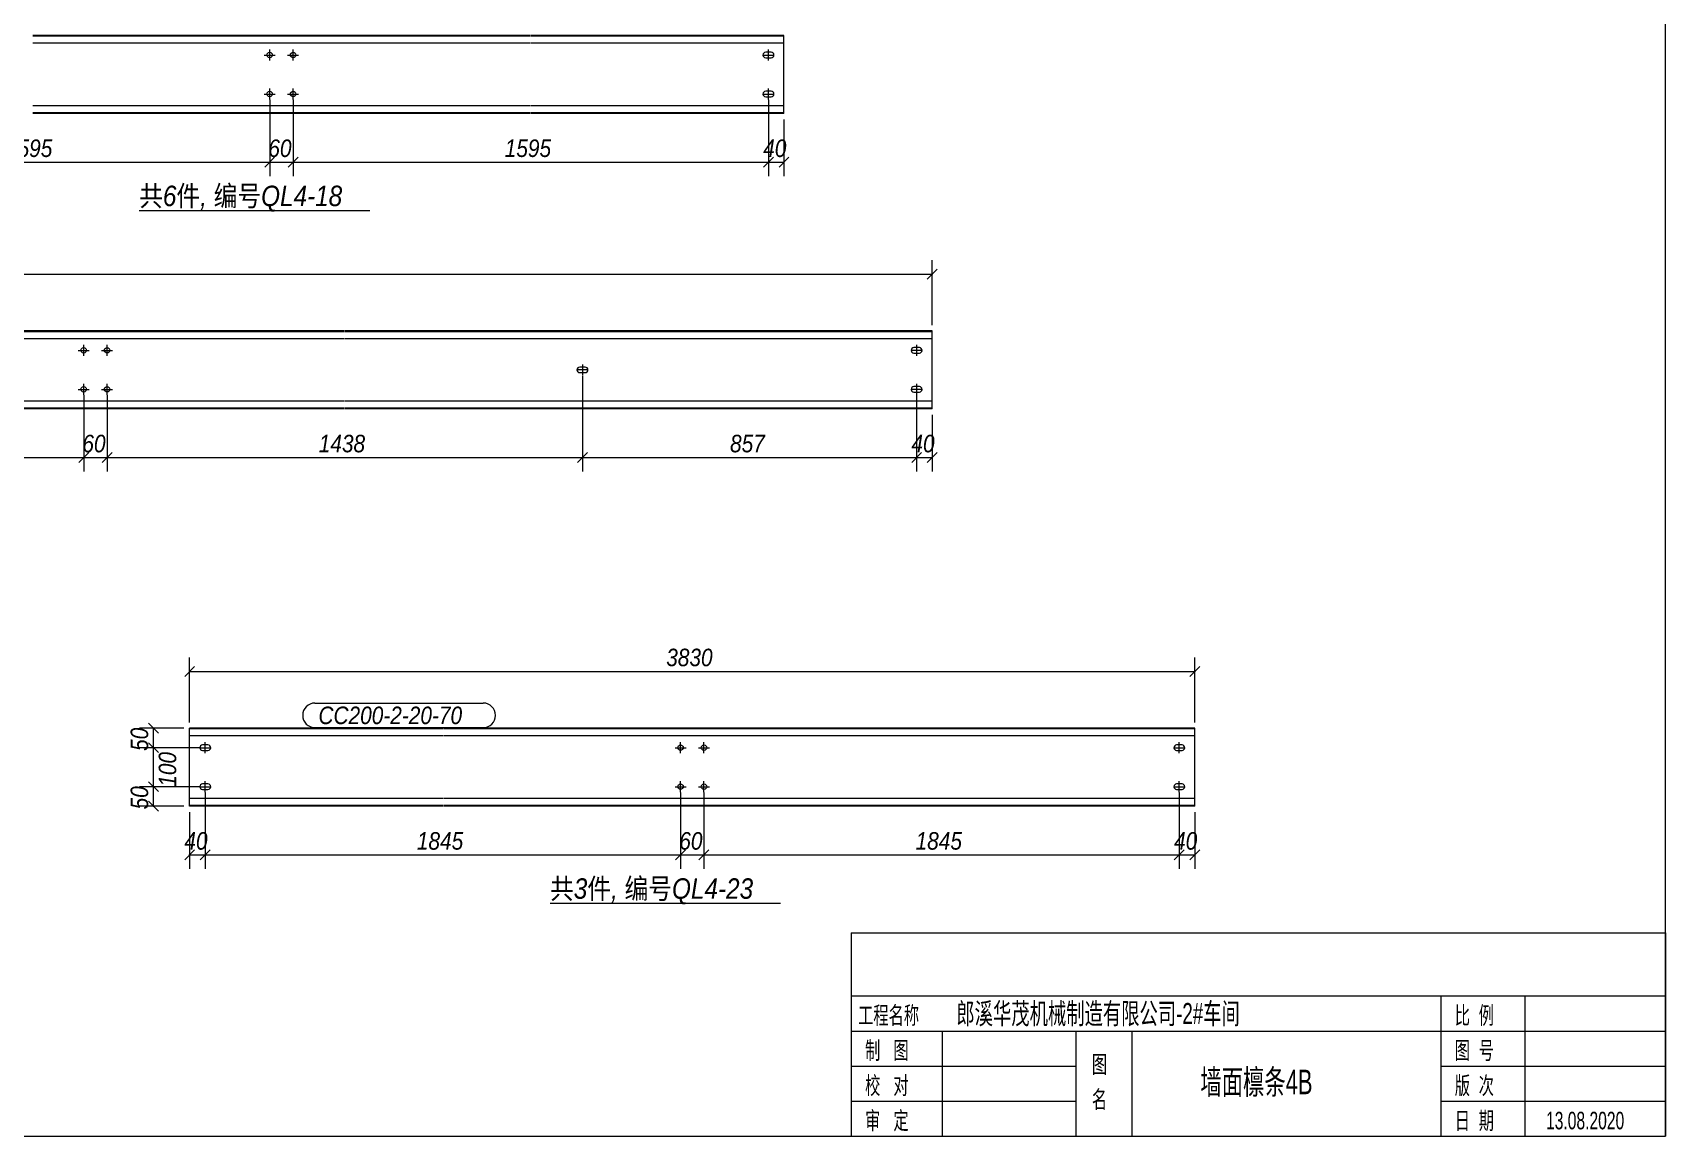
# Model space of a CAD drawing. Extents: x 857 to 4439, y -1249 to 4637.
# Drawn here: x 1763.7 to 2042.8, y 2156.9 to 2345.6 of the extents above; entities that cross this region are included whole.
import ezdxf

# ---------------------------------------------------------------- set-up
doc = ezdxf.new("R2010")
doc.units = 0
doc.header["$LTSCALE"] = 1000
doc.header["$MEASUREMENT"] = 0
doc.linetypes.add('XKITLINE00', pattern=[0])
doc.linetypes.add('XKITLINE02', pattern=[4, 2, -2])
for name, color, linetype, lineweight in [('Bolt', 7, 'Continuous', 0), ('DrawingSheet', 5, 'Continuous', 0), ('OtherObjectType', 1, 'Continuous', 0), ('Part', 2, 'Continuous', 0), ('PartMark', 3, 'Continuous', 0), ('Z-DIMENSIONS', 1, 'Continuous', 0)]:
    doc.layers.add(name, color=color, linetype=linetype, lineweight=lineweight)
doc.styles.add('Arial Italic', font='ariali.ttf')
doc.styles.add('宋体', font='arial.ttf')

# ---------------------------------------------------------------- blocks, each defined once
blk = doc.blocks.new('墙面檩条4B')
at = {"layer": 'Bolt', "color": 3, "linetype": 'XKITLINE00', "lineweight": 0}
for p, q in [((349.48, 189.91), (351.34, 189.91)), ((350.41, 188.97), (350.41, 190.84)), ((353.48, 189.91), (355.34, 189.91)), ((354.41, 188.97), (354.41, 190.84)), ((434.77, 190.09), (434.73, 189.91)), ((434.73, 189.91), (434.73, 189.91)), ((434.73, 189.91), (434.77, 189.73)), ((434.73, 189.91), (436.6, 189.91)), ((434.87, 190.24), (434.77, 190.09)), ((435.02, 190.34), (434.87, 190.24)), ((435.2, 190.37), (435.02, 190.34)), ((436.13, 190.37), (435.2, 190.37)), ((435.67, 188.97), (435.67, 190.84)), ((436.31, 190.34), (436.13, 190.37)), ((436.46, 190.24), (436.31, 190.34)), ((436.57, 190.09), (436.46, 190.24)), ((436.6, 189.91), (436.57, 190.09)), ((436.57, 189.73), (436.6, 189.91)), ((436.6, 189.91), (436.6, 189.91)), ((434.77, 189.73), (434.87, 189.58)), ((434.87, 189.58), (435.02, 189.48)), ((435.02, 189.48), (435.2, 189.44)), ((435.2, 189.44), (436.13, 189.44)), ((436.13, 189.44), (436.31, 189.48)), ((436.31, 189.48), (436.46, 189.58)), ((436.46, 189.58), (436.57, 189.73)), ((349.48, 183.24), (351.34, 183.24)), ((350.41, 182.31), (350.41, 184.17)), ((353.48, 183.24), (355.34, 183.24)), ((354.41, 182.31), (354.41, 184.17)), ((434.77, 183.42), (434.73, 183.24)), ((434.73, 183.24), (434.73, 183.24)), ((434.73, 183.24), (434.77, 183.06)), ((434.73, 183.24), (436.6, 183.24)), ((434.87, 183.57), (434.77, 183.42)), ((434.77, 183.06), (434.87, 182.91)), ((435.02, 183.67), (434.87, 183.57)), ((434.87, 182.91), (435.02, 182.81)), ((435.2, 183.71), (435.02, 183.67)), ((435.02, 182.81), (435.2, 182.77)), ((436.13, 183.71), (435.2, 183.71)), ((435.2, 182.77), (436.13, 182.77)), ((435.67, 182.31), (435.67, 184.17)), ((436.31, 183.67), (436.13, 183.71)), ((436.13, 182.77), (436.31, 182.81)), ((436.46, 183.57), (436.31, 183.67)), ((436.31, 182.81), (436.46, 182.91)), ((436.57, 183.42), (436.46, 183.57)), ((436.46, 182.91), (436.57, 183.06)), ((436.6, 183.24), (436.57, 183.42)), ((436.57, 183.06), (436.6, 183.24)), ((436.6, 183.24), (436.6, 183.24)), ((318.62, 138.47), (318.62, 140.34)), ((322.62, 138.47), (322.62, 140.34)), ((460.11, 139.58), (460.08, 139.4)), ((460.21, 139.73), (460.11, 139.58)), ((460.37, 139.84), (460.21, 139.73)), ((460.54, 139.87), (460.37, 139.84)), ((461.48, 139.87), (460.54, 139.87)), ((461.01, 140.34), (461.01, 138.47)), ((461.66, 139.84), (461.48, 139.87)), ((461.81, 139.73), (461.66, 139.84)), ((461.91, 139.58), (461.81, 139.73)), ((461.94, 139.4), (461.91, 139.58)), ((317.68, 139.4), (319.55, 139.4)), ((321.68, 139.4), (323.55, 139.4)), ((403.88, 137), (403.88, 135.14)), ((460.08, 139.4), (460.08, 139.4)), ((460.08, 139.4), (460.11, 139.23)), ((461.94, 139.4), (460.08, 139.4)), ((460.11, 139.23), (460.21, 139.07)), ((460.21, 139.07), (460.37, 138.97)), ((460.37, 138.97), (460.54, 138.94)), ((460.54, 138.94), (461.48, 138.94)), ((461.48, 138.94), (461.66, 138.97)), ((461.66, 138.97), (461.81, 139.07)), ((461.81, 139.07), (461.91, 139.23)), ((461.91, 139.23), (461.94, 139.4)), ((461.94, 139.4), (461.94, 139.4)), ((402.98, 136.25), (402.94, 136.07)), ((402.94, 136.07), (402.94, 136.07)), ((402.94, 136.07), (402.98, 135.89)), ((404.81, 136.07), (402.94, 136.07)), ((403.08, 136.4), (402.98, 136.25)), ((402.98, 135.89), (403.08, 135.74)), ((403.23, 136.5), (403.08, 136.4)), ((403.08, 135.74), (403.23, 135.64)), ((403.41, 136.54), (403.23, 136.5)), ((403.23, 135.64), (403.41, 135.6)), ((404.34, 136.54), (403.41, 136.54)), ((403.41, 135.6), (404.34, 135.6)), ((404.52, 136.5), (404.34, 136.54)), ((404.34, 135.6), (404.52, 135.64)), ((404.67, 136.4), (404.52, 136.5)), ((404.52, 135.64), (404.67, 135.74)), ((404.78, 136.25), (404.67, 136.4)), ((404.67, 135.74), (404.78, 135.89)), ((404.81, 136.07), (404.78, 136.25)), ((404.78, 135.89), (404.81, 136.07)), ((404.81, 136.07), (404.81, 136.07)), ((317.68, 132.74), (319.55, 132.74)), ((318.62, 131.8), (318.62, 133.67)), ((321.68, 132.74), (323.55, 132.74)), ((322.62, 131.8), (322.62, 133.67)), ((460.11, 132.92), (460.08, 132.74)), ((460.08, 132.74), (460.08, 132.74)), ((460.08, 132.74), (460.11, 132.56)), ((461.94, 132.74), (460.08, 132.74)), ((460.21, 133.07), (460.11, 132.92)), ((460.11, 132.56), (460.21, 132.41)), ((460.37, 133.17), (460.21, 133.07)), ((460.21, 132.41), (460.37, 132.31)), ((460.54, 133.2), (460.37, 133.17)), ((460.37, 132.31), (460.54, 132.27)), ((461.48, 133.2), (460.54, 133.2)), ((460.54, 132.27), (461.48, 132.27)), ((461.01, 133.67), (461.01, 131.8)), ((461.66, 133.17), (461.48, 133.2)), ((461.48, 132.27), (461.66, 132.31)), ((461.81, 133.07), (461.66, 133.17)), ((461.66, 132.31), (461.81, 132.41)), ((461.91, 132.92), (461.81, 133.07)), ((461.81, 132.41), (461.91, 132.56)), ((461.94, 132.74), (461.91, 132.92)), ((461.91, 132.56), (461.94, 132.74)), ((461.94, 132.74), (461.94, 132.74)), ((338.5, 71.63), (338.46, 71.46)), ((338.46, 71.46), (338.46, 71.46)), ((338.46, 71.46), (338.5, 71.28)), ((338.46, 71.46), (340.33, 71.46)), ((338.6, 71.79), (338.5, 71.63)), ((338.5, 71.28), (338.6, 71.13)), ((338.75, 71.89), (338.6, 71.79)), ((338.6, 71.13), (338.75, 71.02)), ((338.93, 71.92), (338.75, 71.89)), ((338.75, 71.02), (338.93, 70.99)), ((339.86, 71.92), (338.93, 71.92)), ((338.93, 70.99), (339.86, 70.99)), ((339.39, 70.52), (339.39, 72.39)), ((340.04, 71.89), (339.86, 71.92)), ((339.86, 70.99), (340.04, 71.02)), ((340.19, 71.79), (340.04, 71.89)), ((340.04, 71.02), (340.19, 71.13)), ((340.29, 71.63), (340.19, 71.79)), ((340.19, 71.13), (340.29, 71.28)), ((340.33, 71.46), (340.29, 71.63)), ((340.29, 71.28), (340.33, 71.46)), ((340.33, 71.46), (340.33, 71.46)), ((419.72, 71.46), (421.59, 71.46)), ((420.65, 70.52), (420.65, 72.39)), ((423.72, 71.46), (425.59, 71.46)), ((424.65, 70.52), (424.65, 72.39)), ((505.01, 71.63), (504.98, 71.46)), ((504.98, 71.46), (504.98, 71.46)), ((504.98, 71.46), (505.01, 71.28)), ((504.98, 71.46), (506.85, 71.46)), ((505.12, 71.79), (505.01, 71.63)), ((505.01, 71.28), (505.12, 71.13)), ((505.27, 71.89), (505.12, 71.79)), ((505.12, 71.13), (505.27, 71.02)), ((505.45, 71.92), (505.27, 71.89)), ((505.27, 71.02), (505.45, 70.99)), ((506.38, 71.92), (505.45, 71.92)), ((505.45, 70.99), (506.38, 70.99)), ((505.91, 70.52), (505.91, 72.39)), ((506.56, 71.89), (506.38, 71.92)), ((506.38, 70.99), (506.56, 71.02)), ((506.71, 71.79), (506.56, 71.89)), ((506.56, 71.02), (506.71, 71.13)), ((506.81, 71.63), (506.71, 71.79)), ((506.71, 71.13), (506.81, 71.28)), ((506.85, 71.46), (506.81, 71.63)), ((506.81, 71.28), (506.85, 71.46)), ((506.85, 71.46), (506.85, 71.46)), ((338.5, 64.97), (338.46, 64.79)), ((338.46, 64.79), (338.46, 64.79)), ((338.46, 64.79), (338.5, 64.61)), ((338.46, 64.79), (340.33, 64.79)), ((338.6, 65.12), (338.5, 64.97)), ((338.5, 64.61), (338.6, 64.46)), ((338.75, 65.22), (338.6, 65.12)), ((338.6, 64.46), (338.75, 64.36)), ((338.93, 65.26), (338.75, 65.22)), ((338.75, 64.36), (338.93, 64.32)), ((339.86, 65.26), (338.93, 65.26)), ((338.93, 64.32), (339.86, 64.32)), ((339.39, 63.86), (339.39, 65.72)), ((340.04, 65.22), (339.86, 65.26)), ((339.86, 64.32), (340.04, 64.36)), ((340.19, 65.12), (340.04, 65.22)), ((340.04, 64.36), (340.19, 64.46)), ((340.29, 64.97), (340.19, 65.12)), ((340.19, 64.46), (340.29, 64.61)), ((340.33, 64.79), (340.29, 64.97)), ((340.29, 64.61), (340.33, 64.79)), ((340.33, 64.79), (340.33, 64.79)), ((419.72, 64.79), (421.59, 64.79)), ((420.65, 63.86), (420.65, 65.72)), ((423.72, 64.79), (425.59, 64.79)), ((424.65, 63.86), (424.65, 65.72)), ((505.01, 64.97), (504.98, 64.79)), ((504.98, 64.79), (504.98, 64.79)), ((504.98, 64.79), (505.01, 64.61)), ((504.98, 64.79), (506.85, 64.79)), ((505.12, 65.12), (505.01, 64.97)), ((505.01, 64.61), (505.12, 64.46)), ((505.27, 65.22), (505.12, 65.12)), ((505.12, 64.46), (505.27, 64.36)), ((505.45, 65.26), (505.27, 65.22)), ((505.27, 64.36), (505.45, 64.32)), ((506.38, 65.26), (505.45, 65.26)), ((505.45, 64.32), (506.38, 64.32)), ((505.91, 63.86), (505.91, 65.72)), ((506.56, 65.22), (506.38, 65.26)), ((506.38, 64.32), (506.56, 64.36)), ((506.71, 65.12), (506.56, 65.22)), ((506.56, 64.36), (506.71, 64.46)), ((506.81, 64.97), (506.71, 65.12)), ((506.71, 64.46), (506.81, 64.61)), ((506.85, 64.79), (506.81, 64.97)), ((506.81, 64.61), (506.85, 64.79)), ((506.85, 64.79), (506.85, 64.79))]:
    blk.add_line(p, q, dxfattribs=at)
for centre in [(350.41, 189.91), (354.41, 189.91), (350.41, 183.24), (354.41, 183.24), (318.62, 139.4), (322.62, 139.4), (318.62, 132.74), (322.62, 132.74), (420.65, 71.46), (424.65, 71.46), (420.65, 64.79), (424.65, 64.79)]:
    blk.add_circle(centre, 0.467, dxfattribs=at)
at = {"layer": 'DrawingSheet', "color": 5, "linetype": 'XKITLINE00', "lineweight": 0}
for p, q in [((589, 5), (589, 415)), ((5, 5), (589, 5))]:
    blk.add_line(p, q, dxfattribs=at)
at = {"layer": 'OtherObjectType', "color": 1, "linetype": 'XKITLINE00', "lineweight": 0}
for p, q in [((328.1, 163.32), (367.52, 163.32)), ((398.34, 44.87), (437.76, 44.87))]:
    blk.add_line(p, q, dxfattribs=at)
at = {"layer": 'OtherObjectType', "color": 2, "linetype": 'XKITLINE00', "lineweight": 0}
for p, q in [((449.8, 39.8), (589, 39.8)), ((449.8, 39.8), (449.8, 5)), ((589, 39.8), (589, 5)), ((449.8, 5), (589, 5))]:
    blk.add_line(p, q, dxfattribs=at)
at = {"layer": 'OtherObjectType', "color": 3, "linetype": 'XKITLINE00', "lineweight": 0}
for p, q in [((449.8, 29), (589, 29)), ((550.6, 29), (550.6, 5)), ((565, 29), (565, 5)), ((449.8, 23), (589, 23)), ((465.4, 23), (465.4, 5)), ((488.2, 23), (488.2, 5)), ((497.8, 23), (497.8, 5)), ((449.8, 17), (488.2, 17)), ((550.6, 17), (589, 17)), ((449.8, 11), (488.2, 11)), ((550.6, 11), (589, 11))]:
    blk.add_line(p, q, dxfattribs=at)
at = {"layer": 'Part', "color": 2, "linetype": 'XKITLINE00', "lineweight": 0}
for p, q in [((394.88, 193.24), (309.94, 193.24)), ((438.33, 193.24), (394.98, 193.24)), ((438.33, 179.91), (438.33, 193.24)), ((394.88, 191.91), (309.94, 191.91)), ((438.33, 191.91), (394.98, 191.91)), ((394.88, 181.24), (309.94, 181.24)), ((394.88, 179.91), (309.94, 179.91)), ((438.33, 181.24), (394.98, 181.24)), ((438.33, 179.91), (394.98, 179.91)), ((363.08, 142.74), (278.15, 142.74)), ((463.68, 142.74), (363.18, 142.74)), ((463.68, 129.4), (463.68, 142.74)), ((363.08, 141.4), (278.15, 141.4)), ((463.68, 141.4), (363.18, 141.4)), ((363.08, 130.74), (278.15, 130.74)), ((363.08, 129.4), (278.15, 129.4)), ((463.68, 130.74), (363.18, 130.74)), ((463.68, 129.4), (363.18, 129.4)), ((336.73, 61.46), (336.73, 74.79)), ((380.09, 74.79), (336.73, 74.79)), ((380.09, 73.46), (336.73, 73.46)), ((465.12, 74.79), (380.19, 74.79)), ((465.12, 73.46), (380.19, 73.46)), ((508.58, 74.79), (465.22, 74.79)), ((508.58, 73.46), (465.22, 73.46)), ((508.58, 61.46), (508.58, 74.79)), ((380.09, 62.79), (336.73, 62.79)), ((380.09, 61.46), (336.73, 61.46)), ((465.12, 62.79), (380.19, 62.79)), ((465.12, 61.46), (380.19, 61.46)), ((508.58, 62.79), (465.22, 62.79)), ((508.58, 61.46), (465.22, 61.46))]:
    blk.add_line(p, q, dxfattribs=at)
at = {"layer": 'Part', "color": 7, "linetype": 'XKITLINE02', "lineweight": 0}
for p, q in [((394.88, 193.11), (309.94, 193.11)), ((438.33, 193.11), (394.98, 193.11)), ((394.88, 180.04), (309.94, 180.04)), ((438.33, 180.04), (394.98, 180.04)), ((363.08, 142.6), (278.15, 142.6)), ((463.68, 142.6), (363.18, 142.6)), ((363.08, 129.54), (278.15, 129.54)), ((463.68, 129.54), (363.18, 129.54)), ((380.09, 74.66), (336.73, 74.66)), ((465.12, 74.66), (380.19, 74.66)), ((508.58, 74.66), (465.22, 74.66)), ((380.09, 61.59), (336.73, 61.59)), ((465.12, 61.59), (380.19, 61.59)), ((508.58, 61.59), (465.22, 61.59))]:
    blk.add_line(p, q, dxfattribs=at)
at = {"layer": 'PartMark', "color": 1, "linetype": 'XKITLINE00', "lineweight": 0}
for p, q in [((358.15, 79.09), (386.92, 79.09)), ((358.15, 74.89), (386.92, 74.89))]:
    blk.add_line(p, q, dxfattribs=at)
for centre, start, end in [((358.15, 76.99), 90, 270), ((386.92, 76.99), 270, 90)]:
    blk.add_arc(centre, 2.1, start, end, dxfattribs=at)
at = {"layer": 'Z-DIMENSIONS', "color": 4, "linetype": 'XKITLINE00', "lineweight": 0}
for p, q in [((350.41, 182.24), (350.41, 169.17)), ((350.41, 182.24), (350.41, 169.17)), ((354.41, 182.24), (354.41, 169.17)), ((354.41, 182.24), (354.41, 169.17)), ((435.67, 182.24), (435.67, 169.17)), ((435.67, 182.24), (435.67, 169.17)), ((438.33, 178.91), (438.33, 169.17)), ((269.15, 171.57), (350.41, 171.57)), ((351.26, 172.42), (349.56, 170.73)), ((351.26, 172.42), (349.56, 170.73)), ((350.41, 171.57), (354.41, 171.57)), ((355.26, 172.42), (353.56, 170.73)), ((355.26, 172.42), (353.56, 170.73)), ((354.41, 171.57), (435.67, 171.57)), ((436.52, 172.42), (434.82, 170.73)), ((436.52, 172.42), (434.82, 170.73)), ((435.67, 171.57), (438.33, 171.57)), ((439.18, 172.42), (437.49, 170.73)), ((463.68, 143.74), (463.68, 154.84)), ((109.06, 152.44), (463.68, 152.44)), ((464.53, 153.29), (462.83, 151.59)), ((403.88, 135.07), (403.88, 118.67)), ((403.88, 135.07), (403.88, 118.67)), ((318.62, 131.74), (318.62, 118.67)), ((318.62, 131.74), (318.62, 118.67)), ((322.62, 131.74), (322.62, 118.67)), ((322.62, 131.74), (322.62, 118.67)), ((461.01, 131.74), (461.01, 118.67)), ((461.01, 131.74), (461.01, 118.67)), ((463.68, 128.4), (463.68, 118.67)), ((237.58, 121.07), (318.62, 121.07)), ((319.47, 121.92), (317.77, 120.22)), ((319.47, 121.92), (317.77, 120.22)), ((318.62, 121.07), (322.62, 121.07)), ((323.47, 121.92), (321.77, 120.22)), ((323.47, 121.92), (321.77, 120.22)), ((322.62, 121.07), (403.88, 121.07)), ((404.73, 121.92), (403.03, 120.22)), ((404.73, 121.92), (403.03, 120.22)), ((403.88, 121.07), (461.01, 121.07)), ((461.86, 121.92), (460.16, 120.22)), ((461.86, 121.92), (460.16, 120.22)), ((461.01, 121.07), (463.68, 121.07)), ((464.53, 121.92), (462.83, 120.22)), ((336.73, 75.79), (336.73, 86.89)), ((508.58, 75.79), (508.58, 86.89)), ((337.58, 85.34), (335.88, 83.65)), ((336.73, 84.49), (508.58, 84.49)), ((509.43, 85.34), (507.73, 83.65)), ((329.69, 75.64), (331.39, 73.94)), ((335.73, 74.79), (328.14, 74.79)), ((330.54, 71.46), (330.54, 74.79)), ((338.39, 71.46), (328.14, 71.46)), ((338.39, 71.46), (328.14, 71.46)), ((329.69, 72.3), (331.39, 70.61)), ((329.69, 72.3), (331.39, 70.61)), ((330.54, 64.79), (330.54, 71.46)), ((338.39, 64.79), (328.14, 64.79)), ((338.39, 64.79), (328.14, 64.79)), ((329.69, 65.64), (331.39, 63.94)), ((329.69, 65.64), (331.39, 63.94)), ((330.54, 61.46), (330.54, 64.79)), ((335.73, 61.46), (328.14, 61.46)), ((329.69, 62.3), (331.39, 60.61)), ((339.39, 63.79), (339.39, 50.72)), ((339.39, 63.79), (339.39, 50.72)), ((420.65, 63.79), (420.65, 50.72)), ((420.65, 63.79), (420.65, 50.72)), ((424.65, 63.79), (424.65, 50.72)), ((424.65, 63.79), (424.65, 50.72)), ((505.91, 63.79), (505.91, 50.72)), ((505.91, 63.79), (505.91, 50.72)), ((336.73, 60.46), (336.73, 50.72)), ((508.58, 60.46), (508.58, 50.72)), ((337.58, 53.97), (335.88, 52.27)), ((336.73, 53.12), (339.39, 53.12)), ((340.24, 53.97), (338.54, 52.27)), ((340.24, 53.97), (338.54, 52.27)), ((339.39, 53.12), (420.65, 53.12)), ((421.5, 53.97), (419.8, 52.27)), ((421.5, 53.97), (419.8, 52.27)), ((420.65, 53.12), (424.65, 53.12)), ((425.5, 53.97), (423.8, 52.27)), ((425.5, 53.97), (423.8, 52.27)), ((424.65, 53.12), (505.91, 53.12)), ((506.76, 53.97), (505.06, 52.27)), ((506.76, 53.97), (505.06, 52.27)), ((505.91, 53.12), (508.58, 53.12)), ((509.43, 53.97), (507.73, 52.27))]:
    blk.add_line(p, q, dxfattribs=at)
at = {"layer": 'Z-DIMENSIONS', "color": 3}
for p in [(350.41, 171.57), (350.41, 171.57), (354.41, 171.57), (354.41, 171.57), (435.67, 171.57), (435.67, 171.57), (438.33, 171.57), (463.68, 152.44), (318.62, 121.07), (318.62, 121.07), (322.62, 121.07), (322.62, 121.07), (403.88, 121.07), (403.88, 121.07), (461.01, 121.07), (461.01, 121.07), (463.68, 121.07), (336.73, 84.49), (508.58, 84.49), (330.54, 74.79), (330.54, 71.46), (330.54, 71.46), (330.54, 64.79), (330.54, 64.79), (330.54, 61.46), (336.73, 53.12), (339.39, 53.12), (339.39, 53.12), (420.65, 53.12), (420.65, 53.12), (424.65, 53.12), (424.65, 53.12), (505.91, 53.12), (505.91, 53.12), (508.58, 53.12)]:
    blk.add_point(p, dxfattribs=at)
at = {"layer": 'OtherObjectType', "color": 1, "style": 'Arial Italic', "width": 0.85}
for s, p in [('共6件, 编号QL4-18', (328.1, 164.07)), ('共3件, 编号QL4-23', (398.34, 45.62))]:
    blk.add_text(s, height=3.5, dxfattribs=at).set_placement(p)
at = {"layer": 'OtherObjectType', "color": 7, "style": '宋体', "width": 0.6375}
for s, height, p in [('郎溪华茂机械制造有限公司-2#车间', 3.6, (467.8, 24.2)), ('墙面檩条4B', 4.2, (509.5, 12.2)), ('13.08.2020', 3, (568.6, 6.2))]:
    blk.add_text(s, height=height, dxfattribs=at).set_placement(p)
at = {"layer": 'OtherObjectType', "color": 4, "style": '宋体', "width": 0.6375}
for s, p in [('工程名称', (451, 24.2)), ('比  例', (553, 24.2)), ('制   图', (452.2, 18.2)), ('图  号', (553, 18.2)), ('图', (490.96, 15.8)), ('校   对', (452.2, 12.2)), ('版  次', (553, 12.2)), ('名', (490.96, 9.8)), ('审   定', (452.2, 6.2)), ('日  期', (553, 6.2))]:
    blk.add_text(s, height=3, dxfattribs=at).set_placement(p)
at = {"layer": 'PartMark', "color": 7, "style": 'Arial Italic', "width": 0.85}
blk.add_text('CC200-2-20-70', height=3, dxfattribs=at).set_placement((358.75, 75.49))
at = {"layer": 'Z-DIMENSIONS', "color": 3, "style": 'Arial Italic', "width": 0.85}
for s, p in [('1595', (305.33, 172.47)), ('60', (350.18, 172.47)), ('1595', (390.59, 172.47)), ('40', (434.78, 172.47)), ('60', (318.39, 121.97)), ('1438', (358.8, 121.97)), ('857', (429.11, 121.97)), ('40', (460.12, 121.97)), ('3830', (418.2, 85.39)), ('40', (335.83, 54.02)), ('1845', (375.57, 54.02)), ('60', (420.43, 54.02)), ('1845', (460.83, 54.02)), ('40', (505.02, 54.02))]:
    blk.add_text(s, height=3, dxfattribs=at).set_placement(p)
for s, p in [('50', (329.64, 70.9)), ('100', (334.44, 64.78)), ('50', (329.64, 60.9))]:
    blk.add_text(s, height=3, rotation=90.0002, dxfattribs=at).set_placement(p)

msp = doc.modelspace()

# ---------------------------------------------------------------- block references
msp.add_blockref('墙面檩条4B', (1453.82, 2151.87))

doc.saveas('drawing.dxf')
